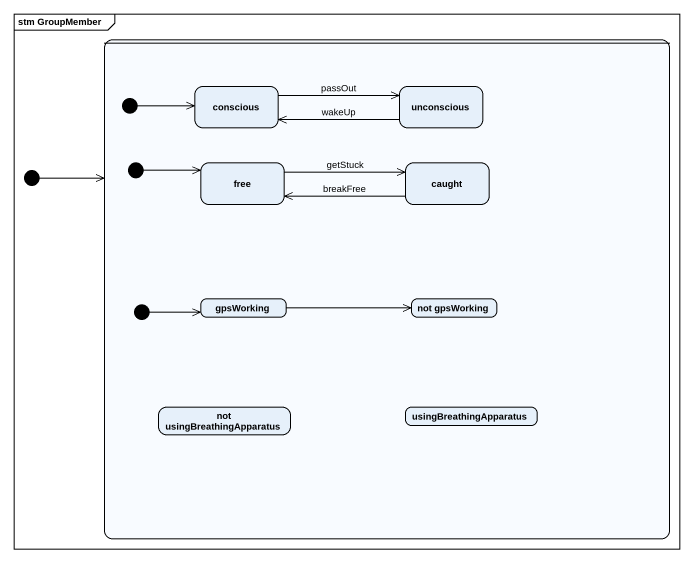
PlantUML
@startuml
mainframe stm GroupMember
hide empty description
state " " as state1 {
  state initial1 <<start>>
  state conscious
  state unconscious
  state initial3 <<start>>
  state free
  state caught
  state gpsWorking
  state "not gpsWorking" as not_gpsWorking
  state initial4 <<start>>
  state "not usingBreathingApparatus" as not_usingBreathingApparatus
  state usingBreathingApparatus
}
[*] -right-> state1
initial1 -right-> conscious
conscious -right-> unconscious : passOut
unconscious -left-> conscious : wakeUp
initial3 -right-> free
free -right-> caught : getStuck
caught -left-> free : breakFree
gpsWorking -right-> not_gpsWorking
initial4 -right-> gpsWorking
@enduml
